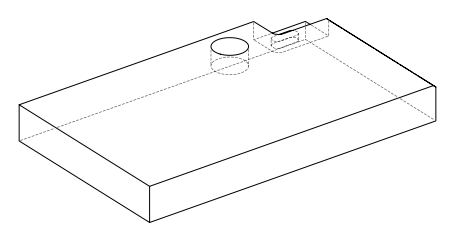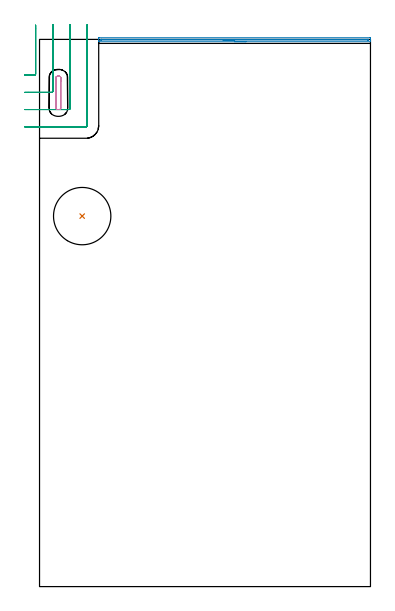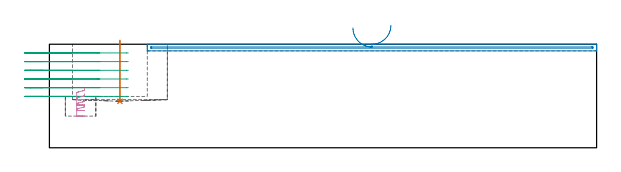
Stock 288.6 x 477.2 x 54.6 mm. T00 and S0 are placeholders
(PLAN: 4 operations, 3 tool changes, 10.3 min)
(1 INDEXABLE_INSERT_DRILL_BLIND_HOLE_FROM_SOLID | STEP1POCKET | NXT0302_038 | 0.13 min | 57921 mm3)
(2 AREA_MILL | FG_CHAMFER_SURFACE | UGT0205_001 | 3.94 min | 1469 mm3)
(3 MILL_CORNER_NOTCH_RECTANGULAR | CORNER_NOTCH_RECTANGULAR | UGT0201_136 | Follow Part, ap 5, ae 75% | 5.3 min | 121593 mm3)
(4 MILL_RECTANGULAR_POCKET | POCKET_RECTANGULAR_STRAIGHT | NXT0201_011 | Follow Part, ap 3, ae 75% | 0.9 min | 6405 mm3)
(TOOL NXT0302_038 | Index. Insert Drill 50mm [880-D5000L50-04] | D50 PA176 FL200 Z2)
(TOOL UGT0205_001 | Chamfer Mill 20 x 3 x 45 deg. | D20 FL50 Z2)
(TOOL UGT0201_136 | Carbide End Mill 20.0 | D20 FL30 Z4)
(TOOL NXT0201_011 | ENDMILL 12mm [2P460-1200-NA 1630] | D12 FL38 Z6)
(OP 1 INDEXABLE_INSERT_DRILL_BLIND_HOLE_FROM_SOLID)
G17 G21 G94 G90
T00 M6
G54
G17 G0 G90 X37.2 Y323.1 S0 M3
G43 Z64.6 H1
G94 G81 G98 Z24.5 F250. R56.6
G80
M5
M2
(OP 2 AREA_MILL)
G17 G21 G94 G90
T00 M6
G54
G17 G0 G90 X180.1 Y475.2 S1061 M3
G43 Z64.6 H0
G94 G1 X180.062 Z63.728 F250.
X179.948 Z62.863
X179.759 Z62.012
X179.497 Z61.18
X179.163 Z60.374
X178.76 Z59.6
X178.292 Z58.864
X177.76 Z58.172
X177.171 Z57.529
X176.528 Z56.939
X175.836 Z56.408
X175.1 Z55.94
X174.326 Z55.537
X173.52 Z55.203
X172.688 Z54.941
X171.836 Z54.752
X170.972 Z54.638
X170.1 Z54.6
X51.768
X51.61 Y475.206 Z54.593
X51.6 Y475.523 Z54.276
Y475.849 Z53.95
Y476.51 Z53.285
Y477.72 Z52.077
X51.604 Y478.27 Z51.524
X51.61 Y478.69 Z51.104
X51.782 Y478.695 Z51.101
X52.214 Y478.7 Z51.1
X287.986 Y478.699 Z51.101
X288.418 Y478.695
X288.59 Y478.69 Z51.104
X288.6 Y478.27 Z51.524
Y477.72 Z52.077
Y477.39 Z52.406
Y476.84 Z52.956
Y476.51 Z53.285
Y475.522 Z54.277
X288.59 Y475.206 Z54.593
X288.432 Y475.2 Z54.6
X170.1
Y476.614 Z53.186
X54.
X53.894 Y476.615 Z53.185
X53.636 Y476.62 Z53.18
X53.611 Y476.621 Z53.179
X53.607 Y476.64 Z53.16
X53.603 Y476.671 Z53.129
X53.601 Y476.702 Z53.098
X53.602 Y476.903 Z52.897
X53.61 Y477.239 Z52.561
X53.618 Y477.28 Z52.52
X53.633 Y477.282 Z52.518
X53.679 Y477.284 Z52.516
X53.772 Y477.285 Z52.515
X53.959 Y477.286 Z52.514
X286.306 Y477.285 Z52.515
X286.564 Y477.28 Z52.52
X286.589 Y477.279 Z52.521
X286.593 Y477.26 Z52.54
X286.598 Y477.229 Z52.571
X286.599 Y477.198 Z52.602
X286.6 Y476.996 Z52.804
X286.599 Y476.753 Z53.047
X286.598 Y476.687 Z53.113
X286.593 Y476.635 Z53.165
X286.59 Y476.623 Z53.177
X286.581 Y476.621 Z53.179
X286.54 Y476.618 Z53.182
X286.2 Y476.615 Z53.185
X286.094 Y476.614 Z53.186
X170.1
X169.228 Z53.224
X168.364 Z53.338
X167.512 Z53.527
X166.68 Z53.789
X165.874 Z54.123
X165.1 Z54.526
X164.364 Z54.994
X163.672 Z55.525
X163.029 Z56.115
X162.44 Z56.758
X161.908 Z57.45
X161.44 Z58.186
X161.037 Z58.96
X160.703 Z59.766
X160.441 Z60.598
X160.252 Z61.449
X160.138 Z62.314
X160.1 Z63.186
G0 Z64.6
M5
M2
(OP 3 MILL_CORNER_NOTCH_RECTANGULAR)
G17 G21 G94 G90
T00 M6
G54
G17 G0 G90 X-13. Y446. S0 M3
G43 Z64.6 H0
Z50.017
G94 G1 X-10. F250.
X-4.394 F500.
G3 X-3.4 Y446.994 R1.
G1 Y486.604
Y489.604 F250.
G0 Z64.6
X-13. Y431.
Z50.017
G1 X-10.
X10.605 F500.
G3 X11.6 Y431.995 R1.
G1 Y487.2
Y490.2 F250.
G0 Z64.6
X-13. Y416.
Z50.017
G1 X-10.
X25.605 F500.
G3 X26.6 Y416.995 R1.
G1 Y487.2
Y490.2 F250.
G0 Z64.6
X-13. Y401.
Z50.017
G1 X-10.
X40.605 F500.
G3 X41.6 Y401.995 R1.
G1 Y487.2
Y490.2 F250.
G0 Z64.6
X-13. Y446.
Z45.433
G1 X-10.
X-4.394 F500.
G3 X-3.4 Y446.994 R1.
G1 Y486.604
Y489.604 F250.
G0 Z64.6
X-13. Y431.
Z45.433
G1 X-10.
X10.605 F500.
G3 X11.6 Y431.995 R1.
G1 Y487.2
Y490.2 F250.
G0 Z64.6
X-13. Y416.
Z45.433
G1 X-10.
X25.605 F500.
G3 X26.6 Y416.995 R1.
G1 Y487.2
Y490.2 F250.
G0 Z64.6
X-13. Y401.
Z45.433
G1 X-10.
X40.605 F500.
G3 X41.6 Y401.995 R1.
G1 Y487.2
Y490.2 F250.
G0 Z64.6
X-13. Y446.
Z40.85
G1 X-10.
X-4.394 F500.
G3 X-3.4 Y446.994 R1.
G1 Y486.604
Y489.604 F250.
G0 Z64.6
X-13. Y431.
Z40.85
G1 X-10.
X10.605 F500.
G3 X11.6 Y431.995 R1.
G1 Y487.2
Y490.2 F250.
G0 Z64.6
X-13. Y416.
Z40.85
G1 X-10.
X25.605 F500.
G3 X26.6 Y416.995 R1.
G1 Y487.2
Y490.2 F250.
G0 Z64.6
X-13. Y401.
Z40.85
G1 X-10.
X40.605 F500.
G3 X41.6 Y401.995 R1.
G1 Y487.2
Y490.2 F250.
G0 Z64.6
X-13. Y446.
Z36.267
G1 X-10.
X-4.394 F500.
G3 X-3.4 Y446.994 R1.
G1 Y486.604
Y489.604 F250.
G0 Z64.6
X-13. Y431.
Z36.267
G1 X-10.
X10.605 F500.
G3 X11.6 Y431.995 R1.
G1 Y487.2
Y490.2 F250.
G0 Z64.6
X-13. Y416.
Z36.267
G1 X-10.
X25.605 F500.
G3 X26.6 Y416.995 R1.
G1 Y487.2
Y490.2 F250.
G0 Z64.6
X-13. Y401.
Z36.267
G1 X-10.
X40.605 F500.
G3 X41.6 Y401.995 R1.
G1 Y487.2
Y490.2 F250.
G0 Z64.6
X-13. Y446.
Z31.683
G1 X-10.
X-4.394 F500.
G3 X-3.4 Y446.994 R1.
G1 Y486.604
Y489.604 F250.
G0 Z64.6
X-13. Y431.
Z31.683
G1 X-10.
X10.605 F500.
G3 X11.6 Y431.995 R1.
G1 Y487.2
Y490.2 F250.
G0 Z64.6
X-13. Y416.
Z31.683
G1 X-10.
X25.605 F500.
G3 X26.6 Y416.995 R1.
G1 Y487.2
Y490.2 F250.
G0 Z64.6
X-13. Y401.
Z31.683
G1 X-10.
X40.605 F500.
G3 X41.6 Y401.995 R1.
G1 Y487.2
Y490.2 F250.
G0 Z64.6
X-13. Y446.
Z27.1
G1 X-10.
X-4.394 F500.
G3 X-3.4 Y446.994 R1.
G1 Y486.604
Y489.604 F250.
G0 Z64.6
X-13. Y431.
Z27.1
G1 X-10.
X10.605 F500.
G3 X11.6 Y431.995 R1.
G1 Y487.2
Y490.2 F250.
G0 Z64.6
X-13. Y416.
Z27.1
G1 X-10.
X25.605 F500.
G3 X26.6 Y416.995 R1.
G1 Y487.2
Y490.2 F250.
G0 Z64.6
X-13. Y401.
Z27.1
G1 X-10.
X40.605 F500.
G3 X41.6 Y401.995 R1.
G1 Y487.2
Y490.2 F250.
G0 Z64.6
M5
M2
(OP 4 MILL_RECTANGULAR_POCKET)
G17 G21 G94 G90
T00 M6
G54
G17 G0 G90 X18.5 Y440.451 S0 M3
G43 Z64.6 H1
Z31.362
G94 G1 Y443.91 Z30.435 F250.
X18.443 Y444.182 Z30.36
X18.325 Y444.434 Z30.286
X18.152 Y444.652 Z30.211
X17.934 Y444.825 Z30.137
X17.682 Y444.943 Z30.062
X17.41 Y445. Z29.987
X15.49 Z29.473
X15.218 Y444.943 Z29.399
X14.966 Y444.825 Z29.324
X14.748 Y444.652 Z29.25
X14.575 Y444.434 Z29.175
X14.457 Y444.182 Z29.1
X14.4 Y443.91 Z29.026
Y430.55 Z25.446
Y417.3 F500.
G3 X15.6 Y416.1 R1.2
G1 X17.3
G3 X18.5 Y417.3 R1.2
G1 Y443.8
G3 X17.3 Y445. R1.2
G1 X15.6
G3 X14.4 Y443.8 R1.2
G1 Y430.55
Y429.55
G0 X18.5 Y440.451 Z28.446
G1 Y443.91 Z27.519 F250.
X18.443 Y444.182 Z27.445
X18.325 Y444.434 Z27.37
X18.152 Y444.652 Z27.296
X17.934 Y444.825 Z27.221
X17.682 Y444.943 Z27.147
X17.41 Y445. Z27.072
X15.49 Z26.558
X15.218 Y444.943 Z26.483
X14.966 Y444.825 Z26.409
X14.748 Y444.652 Z26.334
X14.575 Y444.434 Z26.26
X14.457 Y444.182 Z26.185
X14.4 Y443.91 Z26.11
Y430.55 Z22.531
Y417.3 F500.
G3 X15.6 Y416.1 R1.2
G1 X17.3
G3 X18.5 Y417.3 R1.2
G1 Y443.8
G3 X17.3 Y445. R1.2
G1 X15.6
G3 X14.4 Y443.8 R1.2
G1 Y430.55
Y429.55
G0 X18.5 Y440.451 Z25.531
G1 Y443.91 Z24.604 F250.
X18.443 Y444.182 Z24.529
X18.325 Y444.434 Z24.455
X18.152 Y444.652 Z24.38
X17.934 Y444.825 Z24.306
X17.682 Y444.943 Z24.231
X17.41 Y445. Z24.157
X15.49 Z23.642
X15.218 Y444.943 Z23.568
X14.966 Y444.825 Z23.493
X14.748 Y444.652 Z23.419
X14.575 Y444.434 Z23.344
X14.457 Y444.182 Z23.27
X14.4 Y443.91 Z23.195
Y430.55 Z19.615
Y417.3 F500.
G3 X15.6 Y416.1 R1.2
G1 X17.3
G3 X18.5 Y417.3 R1.2
G1 Y443.8
G3 X17.3 Y445. R1.2
G1 X15.6
G3 X14.4 Y443.8 R1.2
G1 Y430.55
Y429.55
G0 X18.5 Y440.451 Z22.615
G1 Y443.91 Z21.689 F250.
X18.443 Y444.182 Z21.614
X18.325 Y444.434 Z21.54
X18.152 Y444.652 Z21.465
X17.934 Y444.825 Z21.39
X17.682 Y444.943 Z21.316
X17.41 Y445. Z21.241
X15.49 Z20.727
X15.218 Y444.943 Z20.652
X14.966 Y444.825 Z20.578
X14.748 Y444.652 Z20.503
X14.575 Y444.434 Z20.429
X14.457 Y444.182 Z20.354
X14.4 Y443.91 Z20.28
Y430.55 Z16.7
Y417.3 F500.
G3 X15.6 Y416.1 R1.2
G1 X17.3
G3 X18.5 Y417.3 R1.2
G1 Y443.8
G3 X17.3 Y445. R1.2
G1 X15.6
G3 X14.4 Y443.8 R1.2
G1 Y430.55
Y429.55
G0 Z64.6
M5
M2
